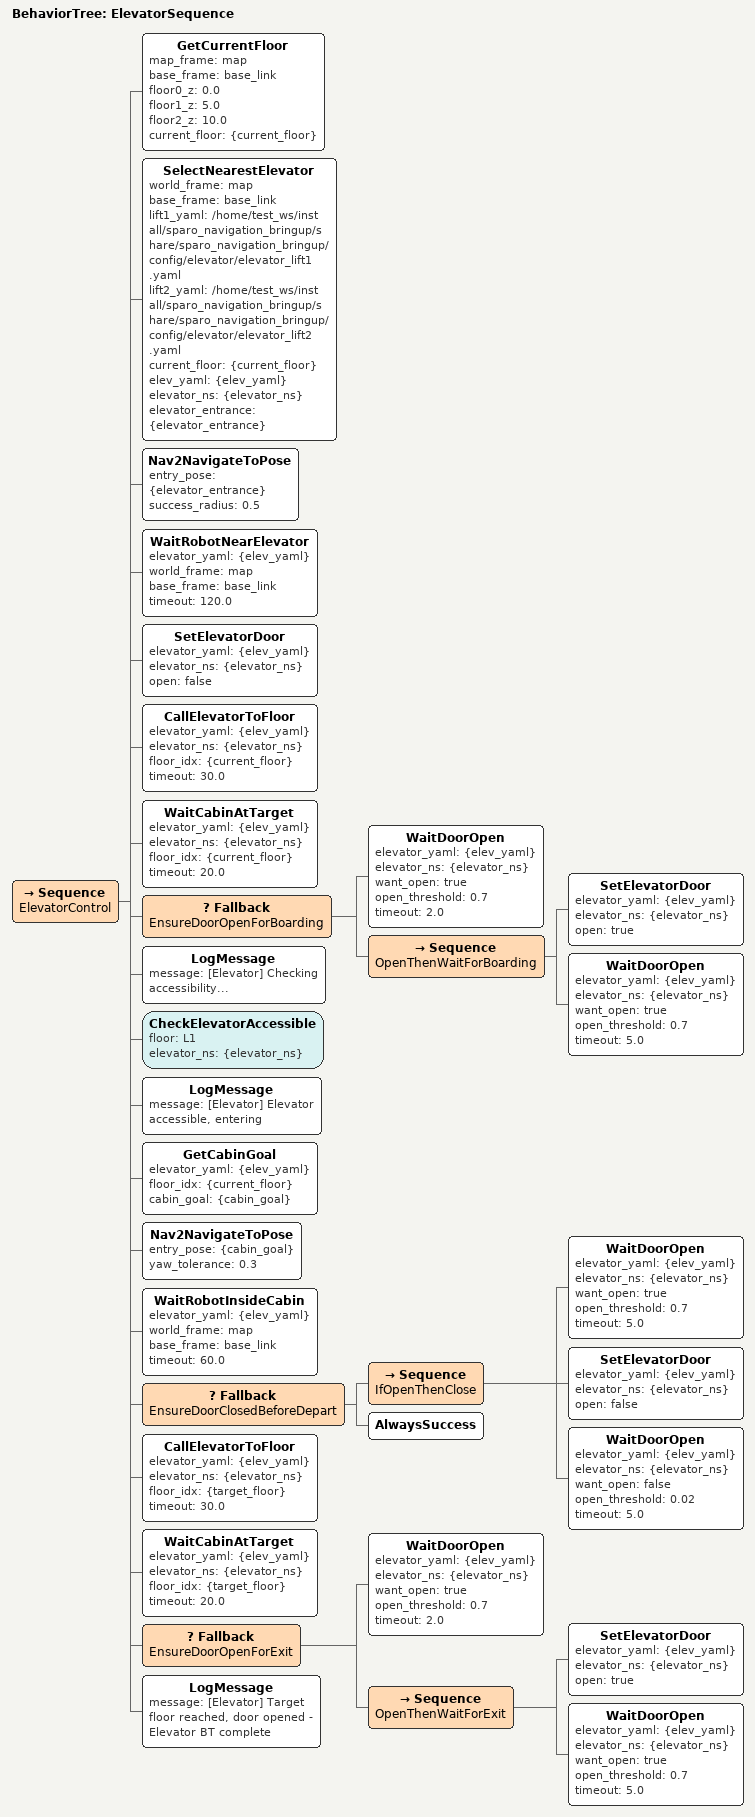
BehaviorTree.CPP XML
<?xml version="1.0"?>
<root main_tree_to_execute="ElevatorSequence">

  <BehaviorTree ID="ElevatorSequence">
    <Sequence name="ElevatorControl">
      <GetCurrentFloor
          map_frame="map"
          base_frame="base_link"
          floor0_z="0.0"
          floor1_z="5.0"
          floor2_z="10.0"
          current_floor="{current_floor}"/>

      <SelectNearestElevator
          world_frame="map"
          base_frame="base_link"
          lift1_yaml="/home/test_ws/install/sparo_navigation_bringup/share/sparo_navigation_bringup/config/elevator/elevator_lift1.yaml"
          lift2_yaml="/home/test_ws/install/sparo_navigation_bringup/share/sparo_navigation_bringup/config/elevator/elevator_lift2.yaml"
          current_floor="{current_floor}"
          elev_yaml="{elev_yaml}"
          elevator_ns="{elevator_ns}"
          elevator_entrance="{elevator_entrance}"/>

      <Nav2NavigateToPose entry_pose="{elevator_entrance}" success_radius="0.5"/>

      <WaitRobotNearElevator
          elevator_yaml="{elev_yaml}"
          world_frame="map"
          base_frame="base_link"
          timeout="120.0"/>

      <!-- Close door before calling elevator to current floor -->
      <SetElevatorDoor
          elevator_yaml="{elev_yaml}"
          elevator_ns="{elevator_ns}"
          open="false"/>

      <CallElevatorToFloor
          elevator_yaml="{elev_yaml}"
          elevator_ns="{elevator_ns}"
          floor_idx="{current_floor}"
          timeout="30.0"/>

      <WaitCabinAtTarget
          elevator_yaml="{elev_yaml}"
          elevator_ns="{elevator_ns}"
          floor_idx="{current_floor}"
          timeout="20.0"/>

      <Fallback name="EnsureDoorOpenForBoarding">
        <WaitDoorOpen
            elevator_yaml="{elev_yaml}"
            elevator_ns="{elevator_ns}"
            want_open="true"
            open_threshold="0.7"
            timeout="2.0"/>
        <Sequence name="OpenThenWaitForBoarding">
          <SetElevatorDoor
              elevator_yaml="{elev_yaml}"
              elevator_ns="{elevator_ns}"
              open="true"/>
          <WaitDoorOpen
              elevator_yaml="{elev_yaml}"
              elevator_ns="{elevator_ns}"
              want_open="true"
              open_threshold="0.7"
              timeout="5.0"/>
        </Sequence>
      </Fallback>

      <!-- Check if elevator is accessible after door opens -->
      <LogMessage message="[Elevator] Checking accessibility..."/>
      <CheckElevatorAccessible floor="L1" elevator_ns="{elevator_ns}"/>
      <LogMessage message="[Elevator] Elevator accessible, entering"/>

      <GetCabinGoal
        elevator_yaml="{elev_yaml}"
        floor_idx="{current_floor}"
        cabin_goal="{cabin_goal}"/>

      <Nav2NavigateToPose entry_pose="{cabin_goal}" yaw_tolerance="0.3"/>

      <WaitRobotInsideCabin
          elevator_yaml="{elev_yaml}"
          world_frame="map"
          base_frame="base_link"
          timeout="60.0"/>

      <Fallback name="EnsureDoorClosedBeforeDepart">
        <Sequence name="IfOpenThenClose">
          <WaitDoorOpen
              elevator_yaml="{elev_yaml}"
              elevator_ns="{elevator_ns}"
              want_open="true"
              open_threshold="0.7"
              timeout="5.0"/>
          <SetElevatorDoor
              elevator_yaml="{elev_yaml}"
              elevator_ns="{elevator_ns}"
              open="false"/>
          <WaitDoorOpen
              elevator_yaml="{elev_yaml}"
              elevator_ns="{elevator_ns}"
              want_open="false"
              open_threshold="0.02"
              timeout="5.0"/>
        </Sequence>
        <AlwaysSuccess/>
      </Fallback>

      <CallElevatorToFloor
          elevator_yaml="{elev_yaml}"
          elevator_ns="{elevator_ns}"
          floor_idx="{target_floor}"
          timeout="30.0"/>

      <WaitCabinAtTarget
          elevator_yaml="{elev_yaml}"
          elevator_ns="{elevator_ns}"
          floor_idx="{target_floor}"
          timeout="20.0"/>

      <Fallback name="EnsureDoorOpenForExit">
        <WaitDoorOpen
            elevator_yaml="{elev_yaml}"
            elevator_ns="{elevator_ns}"
            want_open="true"
            open_threshold="0.7"
            timeout="2.0"/>
        <Sequence name="OpenThenWaitForExit">
          <SetElevatorDoor
              elevator_yaml="{elev_yaml}"
              elevator_ns="{elevator_ns}"
              open="true"/>
          <WaitDoorOpen
              elevator_yaml="{elev_yaml}"
              elevator_ns="{elevator_ns}"
              want_open="true"
              open_threshold="0.7"
              timeout="5.0"/>
        </Sequence>
      </Fallback>

      <LogMessage message="[Elevator] Target floor reached, door opened - Elevator BT complete"/>

    </Sequence>
  </BehaviorTree>

</root>
